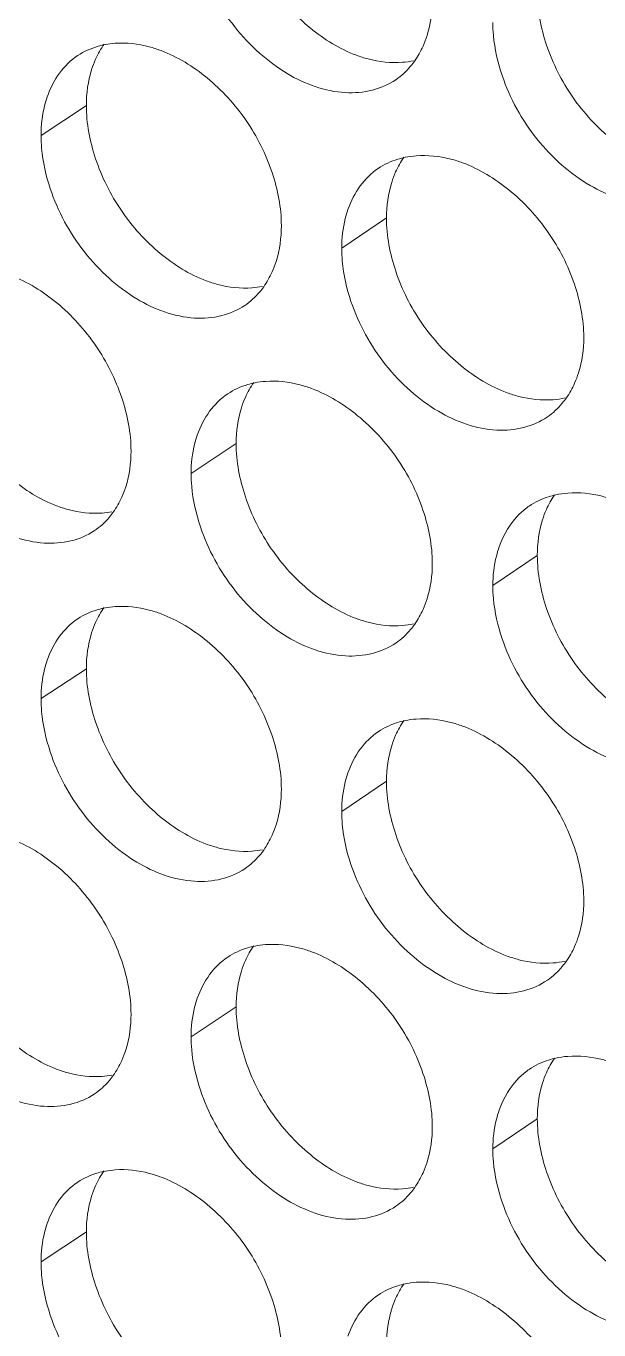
# Model space of a CAD drawing. Header units: millimetres. Extents: x 1177 to 4147, y 93 to 2194.
# Drawn here: x 2640.08 to 2648.09, y 685.09 to 703.32 of the extents above; entities that cross this region are included whole.
import ezdxf

# ---------------------------------------------------------------- set-up
doc = ezdxf.new("R2010")
doc.units = ezdxf.units.MM
doc.header["$LTSCALE"] = 0.1
doc.layers.get('0').update_dxf_attribs({"lineweight": 13})
doc.layers.add('标注', color=251, linetype='Continuous', lineweight=9)

# ---------------------------------------------------------------- blocks, each defined once
blk = doc.blocks.new('02')
for points, knots in [([(4627.348, 522.744), (4597.363, 531.299), (4553.55, 545.69), (4497.641, 568.487), (4458.71, 586.649), (4422.281, 606.068), (4388.51, 626.659), (4357.551, 648.334), (4338.416, 663.815), (4329.392, 671.722)], [0, 0, 0, 0, 0.278685, 0.411475, 0.539478, 0.662459, 0.780251, 0.892768, 1, 1, 1, 1]), ([(4626.906, 521.428), (4597.052, 529.945), (4553.424, 544.261), (4497.732, 566.923), (4458.929, 584.973), (4422.597, 604.269), (4388.892, 624.729), (4357.964, 646.263), (4338.829, 661.641), (4329.798, 669.496)], [0, 0, 0, 0, 0.278468, 0.411196, 0.539177, 0.662176, 0.780023, 0.892638, 1, 1, 1, 1]), ([(4628.518, 518.372), (4598.337, 526.935), (4554.235, 541.353), (4497.955, 564.22), (4458.766, 582.448), (4422.099, 601.945), (4388.114, 622.628), (4356.965, 644.402), (4337.717, 659.96), (4328.641, 667.907)], [0, 0, 0, 0, 0.278732, 0.411552, 0.539576, 0.662563, 0.780343, 0.892822, 1, 1, 1, 1]), ([(4328.202, 667.332), (4337.3, 659.316), (4356.601, 643.626), (4387.852, 621.677), (4421.956, 600.844), (4458.755, 581.215), (4498.091, 562.874), (4554.59, 539.876), (4598.873, 525.389), (4629.18, 516.79)], [0, 0, 0, 0, 0.107262, 0.219794, 0.337581, 0.460553, 0.588547, 0.721328, 1, 1, 1, 1])]:
    blk.add_open_spline(points, degree=3, knots=knots)
at = {"layer": '标注'}
for p, q in [((4541.875, 594.431), (4540.97, 593.833)), ((4547.872, 592.183), (4546.977, 591.581)), ((4544.868, 587.679), (4543.968, 587.079)), ((4550.886, 585.444), (4549.997, 584.84)), ((4541.875, 583.181), (4540.97, 582.583)), ((4541.875, 583.181), (4540.97, 582.583)), ((4547.872, 580.933), (4546.977, 580.331)), ((4547.872, 580.933), (4546.977, 580.331)), ((4544.868, 576.429), (4543.968, 575.829)), ((4550.886, 574.194), (4549.997, 573.59)), ((4541.875, 571.931), (4540.97, 571.333))]:
    blk.add_line(p, q, dxfattribs=at)
for centre, radius, start, end in [((4542.574, 593.933), 1.743, 94.0754, 100.4818), ((4548.059, 597.034), 1.746, 274.2779, 281.7562), ((4548.6, 591.671), 1.76, 94.3009, 101.6849), ((4545.059, 592.521), 1.738, 274.1654, 281.1515), ((4545.582, 587.173), 1.752, 94.1885, 101.0843), ((4551.07, 590.304), 1.755, 274.3898, 282.359), ((4551.629, 584.926), 1.768, 94.4127, 102.2837), ((4542.068, 588.015), 1.73, 274.0522, 280.545), ((4542.574, 582.683), 1.743, 94.0754, 100.4818), ((4542.574, 582.683), 1.743, 94.0754, 100.4818), ((4548.059, 585.784), 1.746, 274.2779, 281.7562), ((4548.6, 580.421), 1.76, 94.3009, 101.6849), ((4548.6, 580.421), 1.76, 94.3009, 101.6849), ((4545.059, 581.271), 1.738, 274.1654, 281.1515), ((4545.059, 581.271), 1.738, 274.1654, 281.1515), ((4545.582, 575.923), 1.752, 94.1885, 101.0843), ((4551.07, 579.054), 1.755, 274.3898, 282.359), ((4551.07, 579.054), 1.755, 274.3898, 282.359), ((4551.629, 573.676), 1.768, 94.4127, 102.2837), ((4542.068, 576.765), 1.73, 274.0522, 280.545), ((4542.574, 571.433), 1.743, 94.0754, 100.4818), ((4548.059, 574.534), 1.746, 274.2779, 281.7562), ((4548.6, 569.171), 1.76, 94.3009, 101.6849)]:
    blk.add_arc(centre, radius, start, end, dxfattribs=at)
for points, knots in [([(4544.868, 598.929), (4544.868, 598.569), (4545.014, 597.822), (4545.526, 596.799), (4546.294, 595.956), (4546.937, 595.557), (4547.27, 595.433)], [0, 0, 0, 0, 0.241933, 0.501777, 0.760722, 1, 1, 1, 1]), ([(4544.154, 597.265), (4544.306, 596.81), (4544.659, 596.161), (4545.315, 595.469), (4546.016, 594.941), (4546.82, 594.644), (4547.586, 594.706), (4547.916, 594.849), (4548.058, 594.944)], [0, 0, 0, 0, 0.281084, 0.421471, 0.556119, 0.794437, 0.900161, 1, 1, 1, 1]), ([(4550.886, 596.694), (4550.886, 596.335), (4551.032, 595.588), (4551.549, 594.567), (4552.323, 593.728), (4552.969, 593.332), (4553.305, 593.21)], [0, 0, 0, 0, 0.241622, 0.501159, 0.760144, 1, 1, 1, 1]), ([(4548.603, 595.615), (4548.634, 595.683), (4548.745, 595.978), (4548.788, 596.296), (4548.788, 596.535)], [0, 0, 0, 0, 0.237722, 1, 1, 1, 1]), ([(4549.997, 596.09), (4549.997, 596.003), (4550.015, 595.643), (4550.096, 595.287), (4550.184, 595.028)], [0, 0, 0, 0, 0.239751, 1, 1, 1, 1]), ([(4542.257, 595.647), (4542.207, 595.638), (4542.013, 595.593), (4541.828, 595.51), (4541.705, 595.428)], [0, 0, 0, 0, 0.255672, 1, 1, 1, 1]), ([(4543.368, 595.527), (4543.291, 595.556), (4542.995, 595.651), (4542.678, 595.688), (4542.45, 595.672)], [0, 0, 0, 0, 0.264388, 1, 1, 1, 1]), ([(4541.705, 595.428), (4541.564, 595.335), (4541.31, 595.086), (4541.152, 594.771), (4541.093, 594.602)], [0, 0, 0, 0, 0.485181, 1, 1, 1, 1]), ([(4542.06, 595.356), (4542.029, 595.287), (4541.918, 594.992), (4541.875, 594.672), (4541.875, 594.431)], [0, 0, 0, 0, 0.237286, 1, 1, 1, 1]), ([(4545.772, 592.029), (4545.772, 592.389), (4545.626, 593.136), (4545.112, 594.158), (4544.343, 595.001), (4543.701, 595.402), (4543.368, 595.527)], [0, 0, 0, 0, 0.241786, 0.501627, 0.760712, 1, 1, 1, 1]), ([(4547.27, 595.433), (4547.347, 595.405), (4547.644, 595.31), (4547.961, 595.275), (4548.189, 595.292)], [0, 0, 0, 0, 0.264022, 1, 1, 1, 1]), ([(4548.058, 594.944), (4548.169, 595.019), (4548.303, 595.142), (4548.412, 595.285), (4548.438, 595.322)], [0, 0, 0, 0, 0.745468, 1, 1, 1, 1]), ([(4550.184, 595.028), (4550.338, 594.572), (4550.695, 593.922), (4551.358, 593.232), (4552.068, 592.707), (4552.881, 592.417), (4553.652, 592.488), (4553.984, 592.634), (4554.126, 592.732)], [0, 0, 0, 0, 0.280322, 0.420487, 0.555043, 0.793636, 0.899726, 1, 1, 1, 1]), ([(4541.093, 594.602), (4541.073, 594.543), (4540.999, 594.294), (4540.97, 594.031), (4540.97, 593.833)], [0, 0, 0, 0, 0.239402, 1, 1, 1, 1]), ([(4541.875, 594.431), (4541.875, 594.072), (4542.02, 593.324), (4542.531, 592.301), (4543.296, 591.456), (4543.936, 591.055), (4544.269, 590.93)], [0, 0, 0, 0, 0.24209, 0.502088, 0.761013, 1, 1, 1, 1]), ([(4540.97, 593.833), (4540.97, 593.747), (4540.987, 593.386), (4541.068, 593.03), (4541.154, 592.77)], [0, 0, 0, 0, 0.239627, 1, 1, 1, 1]), ([(4548.244, 593.394), (4548.195, 593.384), (4548.007, 593.336), (4547.827, 593.253), (4547.707, 593.172)], [0, 0, 0, 0, 0.255291, 1, 1, 1, 1]), ([(4549.392, 593.286), (4549.315, 593.314), (4549.017, 593.408), (4548.698, 593.443), (4548.468, 593.426)], [0, 0, 0, 0, 0.264101, 1, 1, 1, 1]), ([(4551.814, 589.799), (4551.814, 590.158), (4551.667, 590.905), (4551.148, 591.926), (4550.374, 592.765), (4549.727, 593.162), (4549.392, 593.286)], [0, 0, 0, 0, 0.241473, 0.501006, 0.760131, 1, 1, 1, 1]), ([(4547.707, 593.172), (4547.569, 593.078), (4547.318, 592.831), (4547.161, 592.519), (4547.102, 592.352)], [0, 0, 0, 0, 0.485902, 1, 1, 1, 1]), ([(4548.055, 593.103), (4548.025, 593.034), (4547.914, 592.74), (4547.872, 592.422), (4547.872, 592.183)], [0, 0, 0, 0, 0.23765, 1, 1, 1, 1]), ([(4541.154, 592.77), (4541.306, 592.315), (4541.657, 591.667), (4542.309, 590.973), (4543.006, 590.443), (4543.806, 590.143), (4544.569, 590.202), (4544.899, 590.342), (4545.04, 590.436)], [0, 0, 0, 0, 0.281468, 0.421967, 0.556662, 0.794843, 0.900382, 1, 1, 1, 1]), ([(4547.102, 592.352), (4547.082, 592.293), (4547.007, 592.042), (4546.977, 591.779), (4546.977, 591.581)], [0, 0, 0, 0, 0.2396, 1, 1, 1, 1]), ([(4547.872, 592.183), (4547.872, 591.823), (4548.018, 591.076), (4548.532, 590.055), (4549.303, 589.214), (4549.948, 588.816), (4550.282, 588.693)], [0, 0, 0, 0, 0.241777, 0.501467, 0.760433, 1, 1, 1, 1]), ([(4545.587, 591.106), (4545.618, 591.174), (4545.729, 591.469), (4545.772, 591.789), (4545.772, 592.029)], [0, 0, 0, 0, 0.237534, 1, 1, 1, 1]), ([(4546.977, 591.581), (4546.977, 591.494), (4546.995, 591.134), (4547.076, 590.778), (4547.163, 590.518)], [0, 0, 0, 0, 0.23971, 1, 1, 1, 1]), ([(4542.768, 587.53), (4542.768, 587.89), (4542.622, 588.637), (4542.109, 589.66), (4541.344, 590.505), (4540.704, 590.907), (4540.371, 591.033)], [0, 0, 0, 0, 0.241944, 0.50194, 0.761004, 1, 1, 1, 1]), ([(4544.269, 590.93), (4544.346, 590.902), (4544.641, 590.807), (4544.957, 590.77), (4545.185, 590.787)], [0, 0, 0, 0, 0.264165, 1, 1, 1, 1]), ([(4545.04, 590.436), (4545.15, 590.51), (4545.285, 590.632), (4545.394, 590.773), (4545.42, 590.81)], [0, 0, 0, 0, 0.745425, 1, 1, 1, 1]), ([(4547.163, 590.518), (4547.317, 590.062), (4547.672, 589.413), (4548.331, 588.722), (4549.037, 588.195), (4549.845, 587.902), (4550.614, 587.968), (4550.945, 588.113), (4551.087, 588.209)], [0, 0, 0, 0, 0.280702, 0.420977, 0.555579, 0.794035, 0.899943, 1, 1, 1, 1]), ([(4538.893, 589.941), (4538.893, 589.581), (4539.037, 588.834), (4539.546, 587.809), (4540.308, 586.963), (4540.946, 586.561), (4541.278, 586.435)], [0, 0, 0, 0, 0.242248, 0.5024, 0.761305, 1, 1, 1, 1]), ([(4551.63, 588.881), (4551.661, 588.949), (4551.771, 589.243), (4551.814, 589.56), (4551.814, 589.799)], [0, 0, 0, 0, 0.237909, 1, 1, 1, 1]), ([(4545.245, 588.892), (4545.196, 588.882), (4545.005, 588.836), (4544.822, 588.753), (4544.701, 588.671)], [0, 0, 0, 0, 0.255479, 1, 1, 1, 1]), ([(4546.375, 588.778), (4546.298, 588.806), (4546, 588.901), (4545.683, 588.937), (4545.454, 588.92)], [0, 0, 0, 0, 0.264244, 1, 1, 1, 1]), ([(4544.701, 588.671), (4544.561, 588.578), (4544.309, 588.33), (4544.151, 588.016), (4544.092, 587.848)], [0, 0, 0, 0, 0.485545, 1, 1, 1, 1]), ([(4545.053, 588.601), (4545.022, 588.533), (4544.911, 588.238), (4544.868, 587.919), (4544.868, 587.679)], [0, 0, 0, 0, 0.237462, 1, 1, 1, 1]), ([(4548.788, 585.285), (4548.788, 585.645), (4548.641, 586.392), (4548.125, 587.414), (4547.353, 588.255), (4546.709, 588.653), (4546.375, 588.778)], [0, 0, 0, 0, 0.241629, 0.501316, 0.760421, 1, 1, 1, 1]), ([(4550.282, 588.693), (4550.359, 588.665), (4550.657, 588.571), (4550.975, 588.536), (4551.205, 588.554)], [0, 0, 0, 0, 0.263881, 1, 1, 1, 1]), ([(4551.087, 588.209), (4551.198, 588.285), (4551.332, 588.41), (4551.441, 588.553), (4551.467, 588.591)], [0, 0, 0, 0, 0.745511, 1, 1, 1, 1]), ([(4538.166, 588.282), (4538.317, 587.827), (4538.665, 587.179), (4539.314, 586.484), (4540.007, 585.953), (4540.802, 585.65), (4541.563, 585.704), (4541.891, 585.842), (4542.032, 585.935)], [0, 0, 0, 0, 0.281854, 0.422466, 0.557209, 0.795252, 0.900604, 1, 1, 1, 1]), ([(4544.092, 587.848), (4544.072, 587.789), (4543.997, 587.539), (4543.968, 587.277), (4543.968, 587.079)], [0, 0, 0, 0, 0.239501, 1, 1, 1, 1]), ([(4542.582, 586.606), (4542.613, 586.674), (4542.725, 586.97), (4542.768, 587.289), (4542.768, 587.53)], [0, 0, 0, 0, 0.237376, 1, 1, 1, 1]), ([(4544.868, 587.679), (4544.868, 587.319), (4545.014, 586.572), (4545.526, 585.549), (4546.294, 584.706), (4546.937, 584.307), (4547.27, 584.183)], [0, 0, 0, 0, 0.241933, 0.501777, 0.760722, 1, 1, 1, 1]), ([(4543.968, 587.079), (4543.968, 586.992), (4543.986, 586.632), (4544.066, 586.275), (4544.154, 586.015)], [0, 0, 0, 0, 0.239668, 1, 1, 1, 1]), ([(4552.42, 586.55), (4552.343, 586.579), (4552.043, 586.672), (4551.724, 586.707), (4551.493, 586.688)], [0, 0, 0, 0, 0.26396, 1, 1, 1, 1]), ([(4551.253, 586.653), (4551.205, 586.643), (4551.02, 586.594), (4550.843, 586.51), (4550.724, 586.429)], [0, 0, 0, 0, 0.255107, 1, 1, 1, 1]), ([(4541.278, 586.435), (4541.354, 586.406), (4541.649, 586.31), (4541.964, 586.273), (4542.191, 586.289)], [0, 0, 0, 0, 0.264309, 1, 1, 1, 1]), ([(4542.032, 585.935), (4542.142, 586.008), (4542.277, 586.129), (4542.386, 586.269), (4542.412, 586.306)], [0, 0, 0, 0, 0.74538, 1, 1, 1, 1]), ([(4550.724, 586.429), (4550.656, 586.382), (4550.391, 586.165), (4550.209, 585.856), (4550.123, 585.612)], [0, 0, 0, 0, 0.242752, 1, 1, 1, 1]), ([(4551.068, 586.361), (4551.038, 586.293), (4550.928, 585.999), (4550.886, 585.683), (4550.886, 585.444)], [0, 0, 0, 0, 0.237837, 1, 1, 1, 1]), ([(4544.154, 586.015), (4544.306, 585.56), (4544.659, 584.911), (4545.315, 584.219), (4546.016, 583.691), (4546.82, 583.394), (4547.586, 583.456), (4547.916, 583.599), (4548.058, 583.694)], [0, 0, 0, 0, 0.281084, 0.421471, 0.556119, 0.794437, 0.900161, 1, 1, 1, 1]), ([(4550.123, 585.612), (4550.102, 585.553), (4550.027, 585.302), (4549.997, 585.039), (4549.997, 584.84)], [0, 0, 0, 0, 0.2397, 1, 1, 1, 1]), ([(4550.886, 585.444), (4550.886, 585.085), (4551.032, 584.338), (4551.549, 583.317), (4552.323, 582.478), (4552.969, 582.082), (4553.305, 581.96)], [0, 0, 0, 0, 0.241622, 0.501159, 0.760144, 1, 1, 1, 1]), ([(4548.603, 584.365), (4548.634, 584.433), (4548.745, 584.728), (4548.788, 585.046), (4548.788, 585.285)], [0, 0, 0, 0, 0.237722, 1, 1, 1, 1]), ([(4549.997, 584.84), (4549.997, 584.753), (4550.015, 584.393), (4550.096, 584.037), (4550.184, 583.778)], [0, 0, 0, 0, 0.239751, 1, 1, 1, 1]), ([(4542.257, 584.397), (4542.207, 584.388), (4542.013, 584.343), (4541.828, 584.26), (4541.705, 584.178)], [0, 0, 0, 0, 0.255672, 1, 1, 1, 1]), ([(4542.257, 584.397), (4542.207, 584.388), (4542.013, 584.343), (4541.828, 584.26), (4541.705, 584.178)], [0, 0, 0, 0, 0.255672, 1, 1, 1, 1]), ([(4543.368, 584.277), (4543.291, 584.306), (4542.995, 584.401), (4542.678, 584.438), (4542.45, 584.422)], [0, 0, 0, 0, 0.264388, 1, 1, 1, 1]), ([(4543.368, 584.277), (4543.291, 584.306), (4542.995, 584.401), (4542.678, 584.438), (4542.45, 584.422)], [0, 0, 0, 0, 0.264388, 1, 1, 1, 1]), ([(4541.705, 584.178), (4541.564, 584.085), (4541.31, 583.836), (4541.152, 583.521), (4541.093, 583.352)], [0, 0, 0, 0, 0.485181, 1, 1, 1, 1]), ([(4541.705, 584.178), (4541.564, 584.085), (4541.31, 583.836), (4541.152, 583.521), (4541.093, 583.352)], [0, 0, 0, 0, 0.485181, 1, 1, 1, 1]), ([(4542.06, 584.106), (4542.029, 584.037), (4541.918, 583.742), (4541.875, 583.422), (4541.875, 583.181)], [0, 0, 0, 0, 0.237286, 1, 1, 1, 1]), ([(4542.06, 584.106), (4542.029, 584.037), (4541.918, 583.742), (4541.875, 583.422), (4541.875, 583.181)], [0, 0, 0, 0, 0.237286, 1, 1, 1, 1]), ([(4545.772, 580.779), (4545.772, 581.139), (4545.626, 581.886), (4545.112, 582.908), (4544.343, 583.751), (4543.701, 584.152), (4543.368, 584.277)], [0, 0, 0, 0, 0.241786, 0.501627, 0.760712, 1, 1, 1, 1]), ([(4545.772, 580.779), (4545.772, 581.139), (4545.626, 581.886), (4545.112, 582.908), (4544.343, 583.751), (4543.701, 584.152), (4543.368, 584.277)], [0, 0, 0, 0, 0.241786, 0.501627, 0.760712, 1, 1, 1, 1]), ([(4547.27, 584.183), (4547.347, 584.155), (4547.644, 584.06), (4547.961, 584.025), (4548.189, 584.042)], [0, 0, 0, 0, 0.264022, 1, 1, 1, 1]), ([(4548.058, 583.694), (4548.169, 583.769), (4548.303, 583.892), (4548.412, 584.035), (4548.438, 584.072)], [0, 0, 0, 0, 0.745468, 1, 1, 1, 1]), ([(4550.184, 583.778), (4550.338, 583.322), (4550.695, 582.672), (4551.358, 581.982), (4552.068, 581.457), (4552.881, 581.167), (4553.652, 581.238), (4553.984, 581.384), (4554.126, 581.482)], [0, 0, 0, 0, 0.280322, 0.420487, 0.555043, 0.793636, 0.899726, 1, 1, 1, 1]), ([(4541.093, 583.352), (4541.073, 583.293), (4540.999, 583.044), (4540.97, 582.781), (4540.97, 582.583)], [0, 0, 0, 0, 0.239402, 1, 1, 1, 1]), ([(4541.093, 583.352), (4541.073, 583.293), (4540.999, 583.044), (4540.97, 582.781), (4540.97, 582.583)], [0, 0, 0, 0, 0.239402, 1, 1, 1, 1]), ([(4541.875, 583.181), (4541.875, 582.822), (4542.02, 582.074), (4542.531, 581.051), (4543.296, 580.206), (4543.936, 579.805), (4544.269, 579.68)], [0, 0, 0, 0, 0.24209, 0.502088, 0.761013, 1, 1, 1, 1]), ([(4541.875, 583.181), (4541.875, 582.822), (4542.02, 582.074), (4542.531, 581.051), (4543.296, 580.206), (4543.936, 579.805), (4544.269, 579.68)], [0, 0, 0, 0, 0.24209, 0.502088, 0.761013, 1, 1, 1, 1]), ([(4540.97, 582.583), (4540.97, 582.497), (4540.987, 582.136), (4541.068, 581.78), (4541.154, 581.52)], [0, 0, 0, 0, 0.239627, 1, 1, 1, 1]), ([(4540.97, 582.583), (4540.97, 582.497), (4540.987, 582.136), (4541.068, 581.78), (4541.154, 581.52)], [0, 0, 0, 0, 0.239627, 1, 1, 1, 1]), ([(4548.244, 582.144), (4548.195, 582.134), (4548.007, 582.086), (4547.827, 582.003), (4547.707, 581.922)], [0, 0, 0, 0, 0.255291, 1, 1, 1, 1]), ([(4548.244, 582.144), (4548.195, 582.134), (4548.007, 582.086), (4547.827, 582.003), (4547.707, 581.922)], [0, 0, 0, 0, 0.255291, 1, 1, 1, 1]), ([(4549.392, 582.036), (4549.315, 582.064), (4549.017, 582.158), (4548.698, 582.193), (4548.468, 582.176)], [0, 0, 0, 0, 0.264101, 1, 1, 1, 1]), ([(4549.392, 582.036), (4549.315, 582.064), (4549.017, 582.158), (4548.698, 582.193), (4548.468, 582.176)], [0, 0, 0, 0, 0.264101, 1, 1, 1, 1]), ([(4551.814, 578.549), (4551.814, 578.908), (4551.667, 579.655), (4551.148, 580.676), (4550.374, 581.515), (4549.727, 581.912), (4549.392, 582.036)], [0, 0, 0, 0, 0.241473, 0.501006, 0.760131, 1, 1, 1, 1]), ([(4551.814, 578.549), (4551.814, 578.908), (4551.667, 579.655), (4551.148, 580.676), (4550.374, 581.515), (4549.727, 581.912), (4549.392, 582.036)], [0, 0, 0, 0, 0.241473, 0.501006, 0.760131, 1, 1, 1, 1]), ([(4547.707, 581.922), (4547.569, 581.828), (4547.318, 581.581), (4547.161, 581.269), (4547.102, 581.102)], [0, 0, 0, 0, 0.485902, 1, 1, 1, 1]), ([(4547.707, 581.922), (4547.569, 581.828), (4547.318, 581.581), (4547.161, 581.269), (4547.102, 581.102)], [0, 0, 0, 0, 0.485902, 1, 1, 1, 1]), ([(4548.055, 581.853), (4548.025, 581.784), (4547.914, 581.49), (4547.872, 581.172), (4547.872, 580.933)], [0, 0, 0, 0, 0.23765, 1, 1, 1, 1]), ([(4548.055, 581.853), (4548.025, 581.784), (4547.914, 581.49), (4547.872, 581.172), (4547.872, 580.933)], [0, 0, 0, 0, 0.23765, 1, 1, 1, 1]), ([(4541.154, 581.52), (4541.306, 581.065), (4541.657, 580.417), (4542.309, 579.723), (4543.006, 579.193), (4543.806, 578.893), (4544.569, 578.952), (4544.899, 579.092), (4545.04, 579.186)], [0, 0, 0, 0, 0.281468, 0.421967, 0.556662, 0.794843, 0.900382, 1, 1, 1, 1]), ([(4541.154, 581.52), (4541.306, 581.065), (4541.657, 580.417), (4542.309, 579.723), (4543.006, 579.193), (4543.806, 578.893), (4544.569, 578.952), (4544.899, 579.092), (4545.04, 579.186)], [0, 0, 0, 0, 0.281468, 0.421967, 0.556662, 0.794843, 0.900382, 1, 1, 1, 1]), ([(4547.102, 581.102), (4547.082, 581.043), (4547.007, 580.792), (4546.977, 580.529), (4546.977, 580.331)], [0, 0, 0, 0, 0.2396, 1, 1, 1, 1]), ([(4547.102, 581.102), (4547.082, 581.043), (4547.007, 580.792), (4546.977, 580.529), (4546.977, 580.331)], [0, 0, 0, 0, 0.2396, 1, 1, 1, 1]), ([(4545.587, 579.856), (4545.618, 579.924), (4545.729, 580.219), (4545.772, 580.539), (4545.772, 580.779)], [0, 0, 0, 0, 0.237534, 1, 1, 1, 1]), ([(4545.587, 579.856), (4545.618, 579.924), (4545.729, 580.219), (4545.772, 580.539), (4545.772, 580.779)], [0, 0, 0, 0, 0.237534, 1, 1, 1, 1]), ([(4547.872, 580.933), (4547.872, 580.573), (4548.018, 579.826), (4548.532, 578.805), (4549.303, 577.964), (4549.948, 577.566), (4550.282, 577.443)], [0, 0, 0, 0, 0.241777, 0.501467, 0.760433, 1, 1, 1, 1]), ([(4547.872, 580.933), (4547.872, 580.573), (4548.018, 579.826), (4548.532, 578.805), (4549.303, 577.964), (4549.948, 577.566), (4550.282, 577.443)], [0, 0, 0, 0, 0.241777, 0.501467, 0.760433, 1, 1, 1, 1]), ([(4546.977, 580.331), (4546.977, 580.244), (4546.995, 579.884), (4547.076, 579.528), (4547.163, 579.268)], [0, 0, 0, 0, 0.23971, 1, 1, 1, 1]), ([(4546.977, 580.331), (4546.977, 580.244), (4546.995, 579.884), (4547.076, 579.528), (4547.163, 579.268)], [0, 0, 0, 0, 0.23971, 1, 1, 1, 1]), ([(4542.768, 576.28), (4542.768, 576.64), (4542.622, 577.387), (4542.109, 578.41), (4541.344, 579.255), (4540.704, 579.657), (4540.371, 579.783)], [0, 0, 0, 0, 0.241944, 0.50194, 0.761004, 1, 1, 1, 1]), ([(4544.269, 579.68), (4544.346, 579.652), (4544.641, 579.557), (4544.957, 579.52), (4545.185, 579.537)], [0, 0, 0, 0, 0.264165, 1, 1, 1, 1]), ([(4544.269, 579.68), (4544.346, 579.652), (4544.641, 579.557), (4544.957, 579.52), (4545.185, 579.537)], [0, 0, 0, 0, 0.264165, 1, 1, 1, 1]), ([(4545.04, 579.186), (4545.15, 579.26), (4545.285, 579.382), (4545.394, 579.523), (4545.42, 579.56)], [0, 0, 0, 0, 0.745425, 1, 1, 1, 1]), ([(4545.04, 579.186), (4545.15, 579.26), (4545.285, 579.382), (4545.394, 579.523), (4545.42, 579.56)], [0, 0, 0, 0, 0.745425, 1, 1, 1, 1]), ([(4547.163, 579.268), (4547.317, 578.812), (4547.672, 578.163), (4548.331, 577.472), (4549.037, 576.945), (4549.845, 576.652), (4550.614, 576.718), (4550.945, 576.863), (4551.087, 576.959)], [0, 0, 0, 0, 0.280702, 0.420977, 0.555579, 0.794035, 0.899943, 1, 1, 1, 1]), ([(4547.163, 579.268), (4547.317, 578.812), (4547.672, 578.163), (4548.331, 577.472), (4549.037, 576.945), (4549.845, 576.652), (4550.614, 576.718), (4550.945, 576.863), (4551.087, 576.959)], [0, 0, 0, 0, 0.280702, 0.420977, 0.555579, 0.794035, 0.899943, 1, 1, 1, 1]), ([(4538.893, 578.691), (4538.893, 578.331), (4539.037, 577.584), (4539.546, 576.559), (4540.308, 575.713), (4540.946, 575.311), (4541.278, 575.185)], [0, 0, 0, 0, 0.242248, 0.5024, 0.761305, 1, 1, 1, 1]), ([(4551.63, 577.631), (4551.661, 577.699), (4551.771, 577.993), (4551.814, 578.31), (4551.814, 578.549)], [0, 0, 0, 0, 0.237909, 1, 1, 1, 1]), ([(4551.63, 577.631), (4551.661, 577.699), (4551.771, 577.993), (4551.814, 578.31), (4551.814, 578.549)], [0, 0, 0, 0, 0.237909, 1, 1, 1, 1]), ([(4545.245, 577.642), (4545.196, 577.632), (4545.005, 577.586), (4544.822, 577.503), (4544.701, 577.421)], [0, 0, 0, 0, 0.255479, 1, 1, 1, 1]), ([(4546.375, 577.528), (4546.298, 577.556), (4546, 577.651), (4545.683, 577.687), (4545.454, 577.67)], [0, 0, 0, 0, 0.264244, 1, 1, 1, 1]), ([(4544.701, 577.421), (4544.561, 577.328), (4544.309, 577.08), (4544.151, 576.766), (4544.092, 576.598)], [0, 0, 0, 0, 0.485545, 1, 1, 1, 1]), ([(4545.053, 577.351), (4545.022, 577.283), (4544.911, 576.988), (4544.868, 576.669), (4544.868, 576.429)], [0, 0, 0, 0, 0.237462, 1, 1, 1, 1]), ([(4548.788, 574.035), (4548.788, 574.395), (4548.641, 575.142), (4548.125, 576.164), (4547.353, 577.005), (4546.709, 577.403), (4546.375, 577.528)], [0, 0, 0, 0, 0.241629, 0.501316, 0.760421, 1, 1, 1, 1]), ([(4550.282, 577.443), (4550.359, 577.415), (4550.657, 577.321), (4550.975, 577.286), (4551.205, 577.304)], [0, 0, 0, 0, 0.263881, 1, 1, 1, 1]), ([(4550.282, 577.443), (4550.359, 577.415), (4550.657, 577.321), (4550.975, 577.286), (4551.205, 577.304)], [0, 0, 0, 0, 0.263881, 1, 1, 1, 1]), ([(4551.087, 576.959), (4551.198, 577.035), (4551.332, 577.16), (4551.441, 577.303), (4551.467, 577.341)], [0, 0, 0, 0, 0.745511, 1, 1, 1, 1]), ([(4551.087, 576.959), (4551.198, 577.035), (4551.332, 577.16), (4551.441, 577.303), (4551.467, 577.341)], [0, 0, 0, 0, 0.745511, 1, 1, 1, 1]), ([(4538.166, 577.032), (4538.317, 576.577), (4538.665, 575.929), (4539.314, 575.234), (4540.007, 574.703), (4540.802, 574.4), (4541.563, 574.454), (4541.891, 574.592), (4542.032, 574.685)], [0, 0, 0, 0, 0.281854, 0.422466, 0.557209, 0.795252, 0.900604, 1, 1, 1, 1]), ([(4544.092, 576.598), (4544.072, 576.539), (4543.997, 576.289), (4543.968, 576.027), (4543.968, 575.829)], [0, 0, 0, 0, 0.239501, 1, 1, 1, 1]), ([(4544.868, 576.429), (4544.868, 576.069), (4545.014, 575.322), (4545.526, 574.299), (4546.294, 573.456), (4546.937, 573.057), (4547.27, 572.933)], [0, 0, 0, 0, 0.241933, 0.501777, 0.760722, 1, 1, 1, 1]), ([(4542.582, 575.356), (4542.613, 575.424), (4542.725, 575.72), (4542.768, 576.039), (4542.768, 576.28)], [0, 0, 0, 0, 0.237376, 1, 1, 1, 1]), ([(4543.968, 575.829), (4543.968, 575.742), (4543.986, 575.382), (4544.066, 575.025), (4544.154, 574.765)], [0, 0, 0, 0, 0.239668, 1, 1, 1, 1]), ([(4551.253, 575.403), (4551.205, 575.393), (4551.02, 575.344), (4550.843, 575.26), (4550.724, 575.179)], [0, 0, 0, 0, 0.255107, 1, 1, 1, 1]), ([(4552.42, 575.3), (4552.343, 575.329), (4552.043, 575.422), (4551.724, 575.457), (4551.493, 575.438)], [0, 0, 0, 0, 0.26396, 1, 1, 1, 1]), ([(4541.278, 575.185), (4541.354, 575.156), (4541.649, 575.06), (4541.964, 575.023), (4542.191, 575.039)], [0, 0, 0, 0, 0.264309, 1, 1, 1, 1]), ([(4542.032, 574.685), (4542.142, 574.758), (4542.277, 574.879), (4542.386, 575.019), (4542.412, 575.056)], [0, 0, 0, 0, 0.74538, 1, 1, 1, 1]), ([(4550.724, 575.179), (4550.656, 575.132), (4550.391, 574.915), (4550.209, 574.606), (4550.123, 574.362)], [0, 0, 0, 0, 0.242752, 1, 1, 1, 1]), ([(4551.068, 575.111), (4551.038, 575.043), (4550.928, 574.749), (4550.886, 574.433), (4550.886, 574.194)], [0, 0, 0, 0, 0.237837, 1, 1, 1, 1]), ([(4544.154, 574.765), (4544.306, 574.31), (4544.659, 573.661), (4545.315, 572.969), (4546.016, 572.441), (4546.82, 572.144), (4547.586, 572.206), (4547.916, 572.349), (4548.058, 572.444)], [0, 0, 0, 0, 0.281084, 0.421471, 0.556119, 0.794437, 0.900161, 1, 1, 1, 1]), ([(4550.123, 574.362), (4550.102, 574.303), (4550.027, 574.052), (4549.997, 573.789), (4549.997, 573.59)], [0, 0, 0, 0, 0.2397, 1, 1, 1, 1]), ([(4548.603, 573.115), (4548.634, 573.183), (4548.745, 573.478), (4548.788, 573.796), (4548.788, 574.035)], [0, 0, 0, 0, 0.237722, 1, 1, 1, 1]), ([(4550.886, 574.194), (4550.886, 573.835), (4551.032, 573.088), (4551.549, 572.067), (4552.323, 571.228), (4552.969, 570.832), (4553.305, 570.71)], [0, 0, 0, 0, 0.241622, 0.501159, 0.760144, 1, 1, 1, 1]), ([(4549.997, 573.59), (4549.997, 573.503), (4550.015, 573.143), (4550.096, 572.787), (4550.184, 572.528)], [0, 0, 0, 0, 0.239751, 1, 1, 1, 1]), ([(4543.368, 573.027), (4543.291, 573.056), (4542.995, 573.151), (4542.678, 573.188), (4542.45, 573.172)], [0, 0, 0, 0, 0.264388, 1, 1, 1, 1]), ([(4541.705, 572.928), (4541.564, 572.835), (4541.31, 572.586), (4541.152, 572.271), (4541.093, 572.102)], [0, 0, 0, 0, 0.485181, 1, 1, 1, 1]), ([(4542.257, 573.147), (4542.207, 573.138), (4542.013, 573.093), (4541.828, 573.01), (4541.705, 572.928)], [0, 0, 0, 0, 0.255672, 1, 1, 1, 1]), ([(4545.772, 569.529), (4545.772, 569.889), (4545.626, 570.636), (4545.112, 571.658), (4544.343, 572.501), (4543.701, 572.902), (4543.368, 573.027)], [0, 0, 0, 0, 0.241786, 0.501627, 0.760712, 1, 1, 1, 1]), ([(4547.27, 572.933), (4547.347, 572.905), (4547.644, 572.81), (4547.961, 572.775), (4548.189, 572.792)], [0, 0, 0, 0, 0.264022, 1, 1, 1, 1]), ([(4542.06, 572.856), (4542.029, 572.787), (4541.918, 572.492), (4541.875, 572.172), (4541.875, 571.931)], [0, 0, 0, 0, 0.237286, 1, 1, 1, 1]), ([(4548.058, 572.444), (4548.169, 572.519), (4548.303, 572.642), (4548.412, 572.785), (4548.438, 572.822)], [0, 0, 0, 0, 0.745468, 1, 1, 1, 1]), ([(4550.184, 572.528), (4550.338, 572.072), (4550.695, 571.422), (4551.358, 570.732), (4552.068, 570.207), (4552.881, 569.917), (4553.652, 569.988), (4553.984, 570.134), (4554.126, 570.232)], [0, 0, 0, 0, 0.280322, 0.420487, 0.555043, 0.793636, 0.899726, 1, 1, 1, 1]), ([(4541.093, 572.102), (4541.073, 572.043), (4540.999, 571.794), (4540.97, 571.531), (4540.97, 571.333)], [0, 0, 0, 0, 0.239402, 1, 1, 1, 1]), ([(4541.875, 571.931), (4541.875, 571.572), (4542.02, 570.824), (4542.531, 569.801), (4543.296, 568.956), (4543.936, 568.555), (4544.269, 568.43)], [0, 0, 0, 0, 0.24209, 0.502088, 0.761013, 1, 1, 1, 1]), ([(4540.97, 571.333), (4540.97, 571.247), (4540.987, 570.886), (4541.068, 570.53), (4541.154, 570.27)], [0, 0, 0, 0, 0.239627, 1, 1, 1, 1]), ([(4548.244, 570.894), (4548.195, 570.884), (4548.007, 570.836), (4547.827, 570.753), (4547.707, 570.672)], [0, 0, 0, 0, 0.255291, 1, 1, 1, 1]), ([(4549.392, 570.786), (4549.315, 570.814), (4549.017, 570.908), (4548.698, 570.943), (4548.468, 570.926)], [0, 0, 0, 0, 0.264101, 1, 1, 1, 1]), ([(4547.707, 570.672), (4547.569, 570.578), (4547.318, 570.331), (4547.161, 570.019), (4547.102, 569.852)], [0, 0, 0, 0, 0.485902, 1, 1, 1, 1]), ([(4548.055, 570.603), (4548.025, 570.534), (4547.914, 570.24), (4547.872, 569.922), (4547.872, 569.683)], [0, 0, 0, 0, 0.23765, 1, 1, 1, 1]), ([(4551.814, 567.299), (4551.814, 567.658), (4551.667, 568.405), (4551.148, 569.426), (4550.374, 570.265), (4549.727, 570.662), (4549.392, 570.786)], [0, 0, 0, 0, 0.241473, 0.501006, 0.760131, 1, 1, 1, 1]), ([(4541.154, 570.27), (4541.306, 569.815), (4541.657, 569.167), (4542.309, 568.473), (4543.006, 567.943), (4543.806, 567.643), (4544.569, 567.702), (4544.899, 567.842), (4545.04, 567.936)], [0, 0, 0, 0, 0.281468, 0.421967, 0.556662, 0.794843, 0.900382, 1, 1, 1, 1])]:
    blk.add_open_spline(points, degree=3, knots=knots, dxfattribs=at)
for points in [[(4542.23, 595.655), (4542.163, 595.562), (4542.107, 595.461), (4542.06, 595.356)], [(4548.438, 595.322), (4548.503, 595.414), (4548.558, 595.513), (4548.603, 595.615)], [(4548.22, 593.396), (4548.156, 593.304), (4548.101, 593.205), (4548.055, 593.103)], [(4545.42, 590.81), (4545.485, 590.903), (4545.541, 591.002), (4545.587, 591.106)], [(4545.22, 588.897), (4545.155, 588.805), (4545.099, 588.705), (4545.053, 588.601)], [(4551.467, 588.591), (4551.531, 588.682), (4551.585, 588.78), (4551.63, 588.881)], [(4542.412, 586.306), (4542.479, 586.4), (4542.535, 586.501), (4542.582, 586.606)], [(4551.231, 586.652), (4551.168, 586.561), (4551.114, 586.463), (4551.068, 586.361)], [(4542.23, 584.405), (4542.163, 584.312), (4542.107, 584.211), (4542.06, 584.106)], [(4542.23, 584.405), (4542.163, 584.312), (4542.107, 584.211), (4542.06, 584.106)], [(4548.438, 584.072), (4548.503, 584.164), (4548.558, 584.263), (4548.603, 584.365)], [(4548.22, 582.146), (4548.156, 582.054), (4548.101, 581.955), (4548.055, 581.853)], [(4548.22, 582.146), (4548.156, 582.054), (4548.101, 581.955), (4548.055, 581.853)], [(4545.42, 579.56), (4545.485, 579.653), (4545.541, 579.752), (4545.587, 579.856)], [(4545.42, 579.56), (4545.485, 579.653), (4545.541, 579.752), (4545.587, 579.856)], [(4545.22, 577.647), (4545.155, 577.555), (4545.099, 577.455), (4545.053, 577.351)], [(4551.467, 577.341), (4551.531, 577.432), (4551.585, 577.53), (4551.63, 577.631)], [(4551.467, 577.341), (4551.531, 577.432), (4551.585, 577.53), (4551.63, 577.631)], [(4542.412, 575.056), (4542.479, 575.15), (4542.535, 575.251), (4542.582, 575.356)], [(4551.231, 575.402), (4551.168, 575.311), (4551.114, 575.213), (4551.068, 575.111)], [(4542.23, 573.155), (4542.163, 573.062), (4542.107, 572.961), (4542.06, 572.856)], [(4548.438, 572.822), (4548.503, 572.914), (4548.558, 573.013), (4548.603, 573.115)], [(4548.22, 570.896), (4548.156, 570.804), (4548.101, 570.705), (4548.055, 570.603)]]:
    blk.add_open_spline(points, degree=3, dxfattribs=at)

msp = doc.modelspace()

# ---------------------------------------------------------------- block references
at = {"xscale": 0.7, "yscale": 0.7, "zscale": 0.7}
msp.add_blockref('02', (-538.391, 286.112), dxfattribs=at)

doc.saveas('drawing.dxf')
